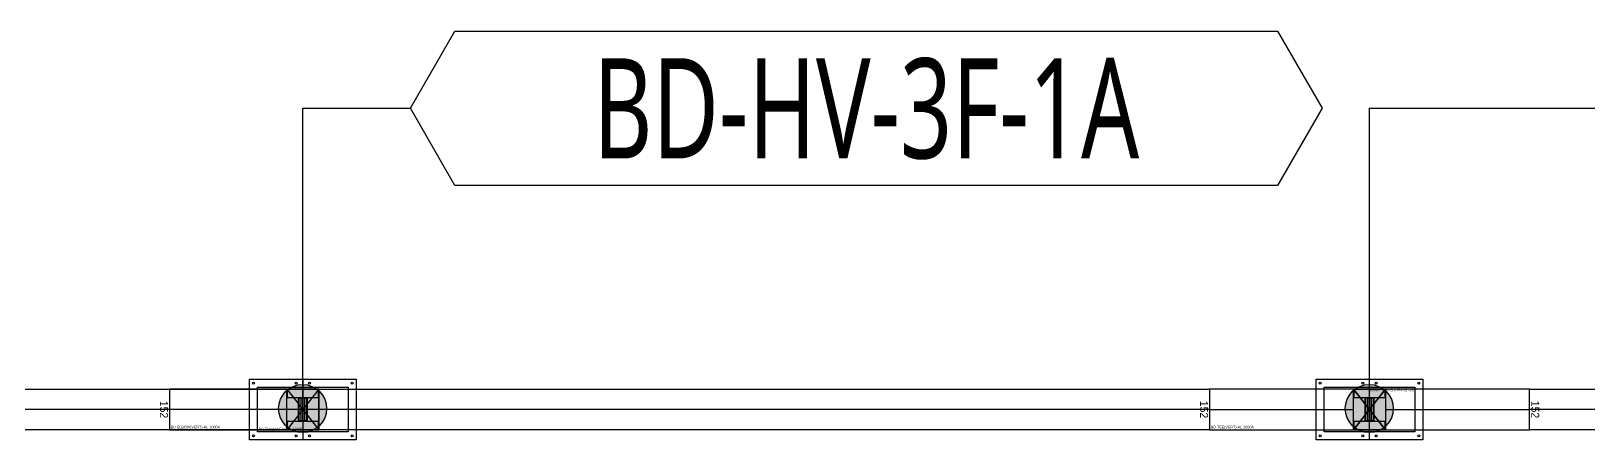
# Model space of a CAD drawing. Header units: millimetres. Extents: x 84228 to 374549, y -351975 to 847575.
# Drawn here: x 306431 to 312272, y 416061 to 417591 of the extents above; entities that cross this region are included whole.
import ezdxf
from ezdxf.enums import TextEntityAlignment as Align

# ---------------------------------------------------------------- set-up
doc = ezdxf.new("R2010")
doc.units = ezdxf.units.MM
doc.header["$LTSCALE"] = 150
doc.layers.get('Defpoints').update_dxf_attribs({"color": 150})
for name, color, linetype in [('-----27 Bus Duct_HV_IT BACK UP A', 7, 'Continuous'), ('-----27 Bus Duct_HV_IT BACK UP B', 3, 'Continuous'), ('-----99 Cable Schedule', 2, 'Continuous')]:
    doc.layers.add(name, color=color, linetype=linetype)
doc.styles.add('DH', font='malgun.ttf')
doc.styles.add('ELEC', font='Dotum.ttf')
doc.styles.get("Standard").update_dxf_attribs({"font": 'Dotum.ttf'})
doc.dimstyles.new('전기통신참고용-치수', dxfattribs={"dimscale": 15, "dimtxt": 2, "dimasz": 0, "dimexe": 0, "dimexo": 0, "dimgap": 0.4, "dimtad": 4, "dimdec": 0, "dimzin": 0, "dimdsep": 46, "dimtxsty": 'Standard', "dimblk": 'NONE', "dimcen": 0, "dimse1": 1, "dimse2": 1, "dimsd1": 1, "dimsd2": 1, "dimclrd": 8, "dimclre": 8, "dimclrt": 8, "dimadec": 0, "dimazin": 0, "dimtfac": 1, "dimtdec": 0, "dimtix": 1, "dimtmove": 2, "dimatfit": 0, "dimldrblk": 'NONE', "dimfxl": 2, "dimtolj": 1, "dimtzin": 0, "dimarcsym": 0})

# ---------------------------------------------------------------- blocks, each defined once
blk = doc.blocks.new('*U66')
at = {"color": 1}
for p, q in [((60, 76), (-60, -76)), ((-60, 76), (60, -76))]:
    blk.add_line(p, q, dxfattribs=at)
at = {"color": 0}
blk.add_line((0, 113.5), (0, -113.5), dxfattribs=at)
for points in [[(200, -113.5), (-200, -113.5), (-200, 113.5), (200, 113.5)], [(170, -83.5), (-170, -83.5), (-170, 83.5), (170, 83.5)]]:
    blk.add_lwpolyline(points, close=True, dxfattribs=at)
at = {"color": 1}
blk.add_lwpolyline([(60, -76), (-60, -76), (-60, 76), (60, 76)], close=True, dxfattribs=at)
for points in [[(-60, -46, -0.4142136), (-58, -44), (-17.2, -44, 0.4142136), (-16.2, -43), (-16.2, 43, 0.4142136), (-17.2, 44), (-58, 44, -0.4142136), (-60, 46), (-60, 76, -0.4142136), (-59, 75), (-59, 46, 0.4142136), (-58, 45), (58, 45, 0.4142136), (59, 46), (59, 75, -0.4142136), (60, 76), (60, 46, -0.4142136), (58, 44), (17.2, 44, 0.4142136), (16.2, 43), (16.2, -43, 0.4142136), (17.2, -44), (58, -44, -0.4142136), (60, -46), (60, -76, -0.4142136), (59, -75), (59, -46, 0.4142136), (58, -45), (-58, -45, 0.4142136), (-59, -46), (-59, -75, -0.4142136), (-60, -76), (-60, -76), (-60, -76), (-60, -76)], [(-15.2, -43), (-15.2, 43, -0.4142136), (-14.2, 44), (14.2, 44, -0.4142136), (15.2, 43), (15.2, -43, -0.4142136), (14.2, -44), (-14.2, -44, -0.4142136)], [(-14.2, -42), (-14.2, 42, -0.4142136), (-13.2, 43), (-8.85, 43, -0.4142136), (-7.85, 42), (-7.85, -42, -0.4142136), (-8.85, -43), (-13.2, -43, -0.4142136)], [(-6.85, -42), (-6.85, 42, -0.4142136), (-5.85, 43), (-1.5, 43, -0.4142136), (-0.5, 42), (-0.5, -42, -0.4142136), (-1.5, -43), (-5.85, -43, -0.4142136)], [(0.5, -42), (0.5, 42, -0.4142136), (1.5, 43), (5.85, 43, -0.4142136), (6.85, 42), (6.85, -42, -0.4142136), (5.85, -43), (1.5, -43, -0.4142136)], [(7.85, -42), (7.85, 42, -0.4142136), (8.85, 43), (13.2, 43, -0.4142136), (14.2, 42), (14.2, -42, -0.4142136), (13.2, -43), (8.85, -43, -0.4142136)]]:
    blk.add_lwpolyline(points, format="xyb", close=True, dxfattribs=at)
at = {"color": 0}
for centre in [(-185, 98.5), (-25, 98.5), (25, 98.5), (185, 98.5), (-185, -98.5), (-25, -98.5), (25, -98.5), (185, -98.5)]:
    blk.add_circle(centre, 4, dxfattribs=at)
at = {"color": 0, "style": 'ELEC'}
blk.add_text('BD Flanged End-AL 1000A', height=10, dxfattribs=at).set_placement((-165, -73.5), align=Align.MIDDLE_LEFT)
blk = doc.blocks.new('*U67')
at = {"color": 1}
for p, q in [((340, 76), (220, -76)), ((220, 76), (340, -76))]:
    blk.add_line(p, q, dxfattribs=at)
at = {"color": 0}
blk.add_lwpolyline([(-220, -76), (220, -76), (220, 76), (-220, 76)], close=True, dxfattribs=at)
blk.add_lwpolyline([(220, -76), (340, -76), (340, 76), (220, 76)], dxfattribs=at)
at = {"color": 1}
for points in [[(220, -46, -0.4142136), (222, -44), (262.8, -44, 0.4142136), (263.8, -43), (263.8, 43, 0.4142136), (262.8, 44), (222, 44, -0.4142136), (220, 46), (220, 76, -0.4142136), (221, 75), (221, 46, 0.4142136), (222, 45), (338, 45, 0.4142136), (339, 46), (339, 75, -0.4142136), (340, 76), (340, 46, -0.4142136), (338, 44), (297.2, 44, 0.4142136), (296.2, 43), (296.2, -43, 0.4142136), (297.2, -44), (338, -44, -0.4142136), (340, -46), (340, -76, -0.4142136), (339, -75), (339, -46, 0.4142136), (338, -45), (222, -45, 0.4142136), (221, -46), (221, -75, -0.4142136), (220, -76), (220, -76), (220, -76), (220, -76)], [(264.8, -43), (264.8, 43, -0.4142136), (265.8, 44), (294.2, 44, -0.4142136), (295.2, 43), (295.2, -43, -0.4142136), (294.2, -44), (265.8, -44, -0.4142136)], [(265.8, -42), (265.8, 42, -0.4142136), (266.8, 43), (271.15, 43, -0.4142136), (272.15, 42), (272.15, -42, -0.4142136), (271.15, -43), (266.8, -43, -0.4142136)], [(273.15, -42), (273.15, 42, -0.4142136), (274.15, 43), (278.5, 43, -0.4142136), (279.5, 42), (279.5, -42, -0.4142136), (278.5, -43), (274.15, -43, -0.4142136)], [(280.5, -42), (280.5, 42, -0.4142136), (281.5, 43), (285.85, 43, -0.4142136), (286.85, 42), (286.85, -42, -0.4142136), (285.85, -43), (281.5, -43, -0.4142136)], [(287.85, -42), (287.85, 42, -0.4142136), (288.85, 43), (293.2, 43, -0.4142136), (294.2, 42), (294.2, -42, -0.4142136), (293.2, -43), (288.85, -43, -0.4142136)]]:
    blk.add_lwpolyline(points, format="xyb", close=True, dxfattribs=at)
blk.add_lwpolyline([(220, 0), (-220, 0)], dxfattribs=at)
at = {"color": 0, "style": 'ELEC'}
blk.add_text('BD ELBOW(VERT)-AL 1000A', height=10, dxfattribs=at).set_placement((-215, -66), align=Align.MIDDLE_LEFT)
blk = doc.blocks.new('*D183')
at = {"layer": 'Defpoints', "color": 0, "transparency": 16777216}
for p in [(0, 2289), (152, 2289), (152, 2289)]:
    blk.add_point(p, dxfattribs=at)
at = {"color": 0, "transparency": 16777216, "insert": (76, 2268), "char_height": 30, "attachment_point": 5}
blk.add_mtext('\\A1;{\\C0;152}', dxfattribs=at)
blk = doc.blocks.new('_None')
blk = doc.blocks.new('*D184')
at = {"layer": 'Defpoints', "color": 0, "transparency": 16777216}
for p in [(152, 2289), (152, 2289), (152, -2811)]:
    blk.add_point(p, dxfattribs=at)
at = {"color": 0, "transparency": 16777216, "insert": (131, -261), "char_height": 30, "attachment_point": 5, "rotation": 90}
blk.add_mtext('\\A1;{\\C0;5100}', dxfattribs=at)
blk = doc.blocks.new('*D185')
at = {"layer": 'Defpoints', "color": 0, "transparency": 16777216}
for p in [(0, -2811), (152, -2811), (152, -2811)]:
    blk.add_point(p, dxfattribs=at)
at = {"color": 0, "transparency": 16777216, "insert": (76, -2790), "char_height": 30, "attachment_point": 5}
blk.add_mtext('\\A1;{\\C0;152}', dxfattribs=at)
blk = doc.blocks.new('*U368')
at = {"color": 1}
for p, q in [((390, 76), (270, -76)), ((270, 76), (390, -76)), ((-270, 0), (270, 0)), ((390, 0), (930, 0))]:
    blk.add_line(p, q, dxfattribs=at)
at = {"color": 0}
for points in [[(-270, -76), (270, -76), (270, 76), (-270, 76)], [(390, -76), (930, -76), (930, 76), (390, 76)]]:
    blk.add_lwpolyline(points, close=True, dxfattribs=at)
for points in [[(390, 76), (270, 76)], [(270, -76), (390, -76)]]:
    blk.add_lwpolyline(points, dxfattribs=at)
at = {"color": 1}
for points in [[(270, -46, -0.4142136), (272, -44), (312.8, -44, 0.4142136), (313.8, -43), (313.8, 43, 0.4142136), (312.8, 44), (272, 44, -0.4142136), (270, 46), (270, 76, -0.4142136), (271, 75), (271, 46, 0.4142136), (272, 45), (388, 45, 0.4142136), (389, 46), (389, 75, -0.4142136), (390, 76), (390, 46, -0.4142136), (388, 44), (347.2, 44, 0.4142136), (346.2, 43), (346.2, -43, 0.4142136), (347.2, -44), (388, -44, -0.4142136), (390, -46), (390, -76, -0.4142136), (389, -75), (389, -46, 0.4142136), (388, -45), (272, -45, 0.4142136), (271, -46), (271, -75, -0.4142136), (270, -76), (270, -76), (270, -76), (270, -76)], [(314.8, -43), (314.8, 43, -0.4142136), (315.8, 44), (344.2, 44, -0.4142136), (345.2, 43), (345.2, -43, -0.4142136), (344.2, -44), (315.8, -44, -0.4142136)], [(315.8, -42), (315.8, 42, -0.4142136), (316.8, 43), (321.15, 43, -0.4142136), (322.15, 42), (322.15, -42, -0.4142136), (321.15, -43), (316.8, -43, -0.4142136)], [(323.15, -42), (323.15, 42, -0.4142136), (324.15, 43), (328.5, 43, -0.4142136), (329.5, 42), (329.5, -42, -0.4142136), (328.5, -43), (324.15, -43, -0.4142136)], [(330.5, -42), (330.5, 42, -0.4142136), (331.5, 43), (335.85, 43, -0.4142136), (336.85, 42), (336.85, -42, -0.4142136), (335.85, -43), (331.5, -43, -0.4142136)], [(337.85, -42), (337.85, 42, -0.4142136), (338.85, 43), (343.2, 43, -0.4142136), (344.2, 42), (344.2, -42, -0.4142136), (343.2, -43), (338.85, -43, -0.4142136)]]:
    blk.add_lwpolyline(points, format="xyb", close=True, dxfattribs=at)
at = {"color": 0, "style": 'ELEC'}
blk.add_text('BD TEE(VERT)-AL 1000A', height=10, dxfattribs=at).set_placement((-265, -66), align=Align.MIDDLE_LEFT)
blk = doc.blocks.new('*D267')
at = {"layer": 'Defpoints', "color": 0, "transparency": 16777216}
for p in [(0, 28108.7), (152, 28108.7), (152, 28108.7)]:
    blk.add_point(p, dxfattribs=at)
at = {"color": 0, "transparency": 16777216, "insert": (76, 28087.7), "char_height": 30, "attachment_point": 5}
blk.add_mtext('\\A1;{\\C0;152}', dxfattribs=at)
blk = doc.blocks.new('*D268')
at = {"layer": 'Defpoints', "color": 0, "transparency": 16777216}
for p in [(152, 28108.7), (152, 28108.7), (152, -6491.3)]:
    blk.add_point(p, dxfattribs=at)
at = {"color": 0, "transparency": 16777216, "insert": (131, 10808.7), "char_height": 30, "attachment_point": 5, "rotation": 90}
blk.add_mtext('\\A1;{\\C0;34600}', dxfattribs=at)
blk = doc.blocks.new('*D175')
at = {"layer": 'Defpoints', "color": 0, "transparency": 16777216}
for p in [(0, 2189), (152, 2189), (152, 2189)]:
    blk.add_point(p, dxfattribs=at)
at = {"color": 0, "transparency": 16777216, "insert": (76, 2168), "char_height": 30, "attachment_point": 5}
blk.add_mtext('\\A1;{\\C0;152}', dxfattribs=at)
blk = doc.blocks.new('*D176')
at = {"layer": 'Defpoints', "color": 0, "transparency": 16777216}
for p in [(152, 2189), (152, 2189), (152, -2811)]:
    blk.add_point(p, dxfattribs=at)
at = {"color": 0, "transparency": 16777216, "insert": (131, -311), "char_height": 30, "attachment_point": 5, "rotation": 90}
blk.add_mtext('\\A1;{\\C0;5000}', dxfattribs=at)
blk = doc.blocks.new('*D177')
at = {"layer": 'Defpoints', "color": 0, "transparency": 16777216}
for p in [(0, -2811), (152, -2811), (152, -2811)]:
    blk.add_point(p, dxfattribs=at)
at = {"color": 0, "transparency": 16777216, "insert": (76, -2790), "char_height": 30, "attachment_point": 5}
blk.add_mtext('\\A1;{\\C0;152}', dxfattribs=at)
blk = doc.blocks.new('A$C9a0ab699')
h = blk.add_hatch(color=0)
edge = h.paths.add_edge_path()
edge.add_arc((0, 0), 64, 720, 1080, ccw=False)
at = {"color": 0}
blk.add_circle((0, 0), 64, dxfattribs=at)
blk = doc.blocks.new('*U182')
at = {"color": 1}
blk.add_line((76, 2289), (76, -2811), dxfattribs=at)
at = {"color": 0}
blk.add_lwpolyline([(152, -2811), (0, -2811), (0, 2289), (152, 2289)], close=True, dxfattribs=at)
for base, p1, p2, override, picture, middle in [((152, 2289), (0, 2289), (152, 2289), {"dimtxsty": 'Standard', "dimclrd": 0, "dimclre": 0, "dimclrt": 0}, '*D183', (76, 2268)), ((152, -2811), (0, -2811), (152, -2811), {"dimtad": 1, "dimtxsty": 'Standard', "dimclrd": 0, "dimclre": 0, "dimclrt": 0}, '*D185', (76, -2790))]:
    dim = blk.add_linear_dim(base=base, p1=p1, p2=p2, text='{\\C0;<>}', dimstyle='전기통신참고용-치수', override=override, dxfattribs=at)
    dim.commit()
    dim.dimension.update_dxf_attribs({"geometry": picture, "text_midpoint": middle})
dim = blk.add_linear_dim(base=(152, 2289), p1=(152, -2811), p2=(152, 2289), angle=90, text='{\\C0;<>}', dimstyle='전기통신참고용-치수', override={"dimtad": 1, "dimtxsty": 'Standard', "dimclrd": 0, "dimclre": 0, "dimclrt": 0}, dxfattribs=at)
dim.commit()
dim.dimension.update_dxf_attribs({"geometry": '*D184', "text_midpoint": (131, -261)})
blk = doc.blocks.new('*U266')
at = {"color": 1}
blk.add_line((76, 28108.7), (76, -6491.3), dxfattribs=at)
at = {"color": 0}
blk.add_lwpolyline([(152, -6491.3), (0, -6491.3), (0, 28108.7), (152, 28108.7)], close=True, dxfattribs=at)
dim = blk.add_linear_dim(base=(152, 28108.7), p1=(0, 28108.7), p2=(152, 28108.7), text='{\\C0;<>}', dimstyle='전기통신참고용-치수', override={"dimtxsty": 'Standard', "dimclrd": 0, "dimclre": 0, "dimclrt": 0}, dxfattribs=at)
dim.commit()
dim.dimension.update_dxf_attribs({"geometry": '*D267', "text_midpoint": (76, 28087.7)})
dim = blk.add_linear_dim(base=(152, 28108.7), p1=(152, -6491.3), p2=(152, 28108.7), angle=90, text='{\\C0;<>}', dimstyle='전기통신참고용-치수', override={"dimtad": 1, "dimtxsty": 'Standard', "dimclrd": 0, "dimclre": 0, "dimclrt": 0}, dxfattribs=at)
dim.commit()
dim.dimension.update_dxf_attribs({"geometry": '*D268', "text_midpoint": (131, 10808.7)})
blk = doc.blocks.new('*U174')
at = {"color": 1}
blk.add_line((76, 2189), (76, -2811), dxfattribs=at)
at = {"color": 0}
blk.add_lwpolyline([(152, -2811), (0, -2811), (0, 2189), (152, 2189)], close=True, dxfattribs=at)
for base, p1, p2, override, picture, middle in [((152, 2189), (0, 2189), (152, 2189), {"dimtxsty": 'Standard', "dimclrd": 0, "dimclre": 0, "dimclrt": 0}, '*D175', (76, 2168)), ((152, -2811), (0, -2811), (152, -2811), {"dimtad": 1, "dimtxsty": 'Standard', "dimclrd": 0, "dimclre": 0, "dimclrt": 0}, '*D177', (76, -2790))]:
    dim = blk.add_linear_dim(base=base, p1=p1, p2=p2, text='{\\C0;<>}', dimstyle='전기통신참고용-치수', override=override, dxfattribs=at)
    dim.commit()
    dim.dimension.update_dxf_attribs({"geometry": picture, "text_midpoint": middle})
dim = blk.add_linear_dim(base=(152, 2189), p1=(152, -2811), p2=(152, 2189), angle=90, text='{\\C0;<>}', dimstyle='전기통신참고용-치수', override={"dimtad": 1, "dimtxsty": 'Standard', "dimclrd": 0, "dimclre": 0, "dimclrt": 0}, dxfattribs=at)
dim.commit()
dim.dimension.update_dxf_attribs({"geometry": '*D176', "text_midpoint": (131, -311)})

msp = doc.modelspace()

# ---------------------------------------------------------------- linework, layer by layer
at = {"layer": '-----99 Cable Schedule', "color": 1, "elevation": 0}
msp.add_lwpolyline([(311105.3, 417591.3), (311272, 417302.6), (311105.3, 417013.8), (308020.2, 417013.8), (307853.5, 417302.6), (308020.2, 417591.3)], close=True, dxfattribs=at)
for points in [[(307450, 416175), (307449.5, 417302.6), (307853.5, 417302.6)], [(311450, 416175), (311449.5, 417302.6), (312303.5, 417302.6)]]:
    msp.add_lwpolyline(points, dxfattribs=at)

# ---------------------------------------------------------------- block references
at = {"layer": '-----27 Bus Duct_HV_IT BACK UP A', "rotation": 270}
msp.add_blockref('*U182', (304661, 416251), dxfattribs=at)
at = {"layer": '-----27 Bus Duct_HV_IT BACK UP A'}
for name, p in [('*U67', (307170, 416175)), ('*U66', (307450, 416175))]:
    msp.add_blockref(name, p, dxfattribs=at)
at = {"layer": '-----27 Bus Duct_HV_IT BACK UP B'}
for name, p, rotation in [('*U266', (282741.3, 416251), 270), ('*U66', (311450, 416175), 180), ('*U174', (314861, 416251), 270)]:
    msp.add_blockref(name, p, dxfattribs=dict(at, rotation=rotation))
msp.add_blockref('*U368', (311120, 416175), dxfattribs=at)
at = {"layer": '-----99 Cable Schedule', "color": 1, "xscale": 1.40625, "yscale": 1.40625, "zscale": 1.40625, "rotation": 89.99999999999999}
for p in [(307449, 416178.6), (311449, 416178.6)]:
    msp.add_blockref('A$C9a0ab699', p, dxfattribs=at)

# ---------------------------------------------------------------- texts
at = {"layer": '-----99 Cable Schedule', "color": 2, "style": 'DH', "width": 0.7}
msp.add_text('BD-HV-3F-1A', height=375, dxfattribs=at).set_placement((309562.7, 417302.6), align=Align.MIDDLE)

doc.saveas('drawing.dxf')
